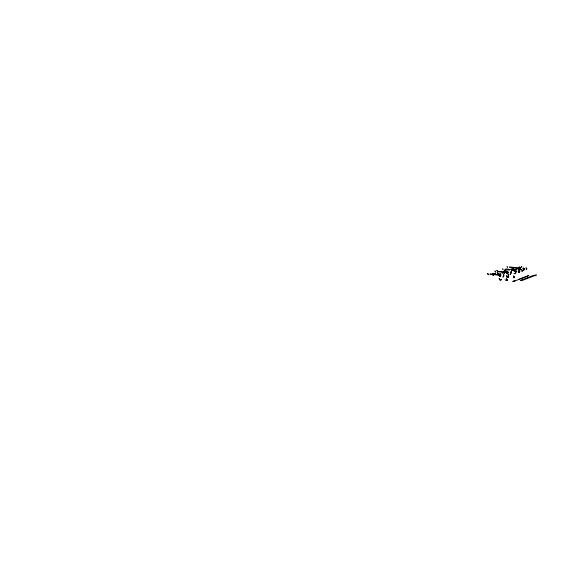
<?xml version="1.0" encoding="UTF-8"?>
<svg xmlns="http://www.w3.org/2000/svg" width="565" height="565" viewBox="0 0 565 565"><rect width="100%" height="100%" fill="white"/><g stroke="black" fill="none" stroke-linecap="round" stroke-linejoin="round"><path stroke-width="0.85" d="M500.654 275.268C499.453 274.364 500.597 276.44 500.371 274.816M507.808 272.514C506.558 273.396 508.451 271.666 507.37 273.015M519.249 271.066L519.249 270.896A0.791 0.523 -84.7 0 0 518.995 270.303L518.705 270.353M519.299 270.974L519.306 270.903A0.791 0.523 -84.7 0 0 518.945 270.296L518.967 270.268M523.706 268.771L523.755 268.841A0.791 0.523 -84.7 0 0 523.451 268.17L523.282 268.043M499.163 278.616L499.672 279.668M505.929 271.278L505.378 272.443L505.972 271.617L505.781 270.854A2.38 2.175 -61.9 0 0 505.633 270.6L504.079 270.395L504.552 270.261M513.119 268.714L512.448 269.788M507.229 280.085L507.229 279.986A2.38 1.208 43 0 0 507.229 279.788L507.215 279.682A0.982 0.501 43 0 0 506.77 278.962C505.626 277.959 506.572 279.096 507.116 279.788A4.569 2.324 43 0 1 507.137 280.191M514.425 277.422L513.804 277.726M519.122 267.69L519.073 267.683A0.791 0.403 30.1 0 0 518.734 267.937L518.762 267.881A0.791 0.403 30.1 0 1 519.101 267.626M507.85 272.704C507.222 273.389 506.861 271.391 507.907 272.528M505.562 270.932L505.442 271.334M520.005 268.467L519.433 268.566L520.033 268.255M514.411 270.268A0.791 0.403 30.1 0 0 515.033 270.727L515.005 270.783A0.791 0.403 30.1 0 1 514.376 270.317L514.355 270.275M510.901 272.542L510.393 272.436L511.021 272.528M504.093 271.631C502.843 271.355 504.856 271.73 504.425 272.563A3.658 1.709 -89.6 0 1 504.418 273.036L503.973 274.004M518.698 271.807L518.734 271.814A0.791 0.523 -84.7 0 0 519.207 271.306L519.292 271.136M526.806 268.968L526.75 269.131A0.791 0.749 -86.1 0 1 526.184 269.639L526.184 269.632M494.961 273.552A3.658 2.917 69.5 0 1 494.961 273.086L495.046 273.199A2.38 1.9 69.5 0 0 495.06 273.509L494.982 273.693M523.727 269.102L523.663 269.166A0.791 0.523 -84.7 0 1 523.289 269.696L523.02 269.667M522.335 271.186L522.293 271.257A0.791 0.749 -86.1 0 1 521.728 271.765L521.65 271.751M508.472 277.09L508.747 276.617M499.594 279.71L499.983 279.95A2.38 1.999 61.1 0 0 500.251 280.056L500.385 280.092A0.982 0.826 61.1 0 0 501.141 279.859L501.55 279.181M508.585 275.494L507.992 274.18L508.507 274.752A0.982 0.89 0.8 0 1 508.578 275.572L508.5 275.727A2.38 2.161 0.8 0 1 508.338 275.974L508.232 276.101M516.742 268.954L516.481 269.124M522.335 270.932L522.335 270.861A0.791 0.749 -86.1 0 0 521.891 270.247L521.749 270.006M526.298 267.958L525.895 267.902L526.347 268.114A0.791 0.749 -86.1 0 1 526.813 268.728L526.792 268.799M520.45 267.888L520.881 267.203M507.123 280.205L506.508 280.395M506.628 275.904L507.088 277.26A3.658 3.072 61.1 0 0 507.532 277.45M519.355 272.231L519.171 272.478A0.791 0.622 58.2 0 1 518.515 272.514L518.557 272.492A0.791 0.622 58.2 0 0 519.207 272.457L519.376 272.175A0.791 0.622 58.2 0 0 519.207 271.426L519.426 271.341A0.791 0.438 33.3 0 0 519.751 271.002L519.687 270.84M516.085 270.07L516.163 269.653M520.542 267.944L520.775 267.379M508.726 276.68L508.338 277.295A0.982 0.826 61.1 0 1 507.61 277.528L508.415 277.253M522.78 270.31L523.006 270.36A0.791 0.622 58.2 0 0 523.621 270.353L523.833 270.049A0.791 0.622 58.2 0 0 523.663 269.293L523.917 269.477M512.872 269.646L513.055 268.446A3.658 3.341 -61.9 0 0 512.886 268.057L511.276 267.831L511.954 267.598A0.982 0.897 -61.9 0 1 512.723 267.902L512.801 267.951M516.135 269.865L516.445 269.173M515.697 273.156L515.245 271.652L515.704 272.189A0.982 0.89 0.8 0 1 515.774 273.008L515.697 273.086A3.658 3.319 0.8 0 1 515.45 273.453M500.689 275.127C500.505 275.918 500.053 273.877 500.131 275.586M516.318 269.505L516.622 269.053M492.638 273.771L493.641 273.319L492.772 273.566M515.958 270.684L515.944 270.692A0.791 0.424 44.6 0 0 516.057 271.264L516.142 271.285M520.683 269.343L520.782 269.441A0.791 0.424 44.6 0 0 521.41 269.689L521.608 269.547M518.96 269.745L519.009 269.816A0.791 0.742 -68.4 0 0 519.673 270.091L519.835 270.006M516.954 269.145L516.996 269.095A0.791 0.53 -76.3 0 1 517.547 268.947L517.526 268.961M518.974 268.008L518.967 268.516M523.734 270.24L523.698 270.289A0.791 0.622 58.2 0 1 523.006 270.36M523.176 268.41L522.71 268.707M524.101 268.643L524.172 268.926A0.791 0.438 33.3 0 1 523.932 269.215L523.903 269.484M516.982 271.829L516.996 271.829A0.791 0.424 44.6 0 1 516.325 271.567L516.318 271.475M499.163 278.566L499.474 279.428M513.331 277.733L514.355 277.676A3.658 1.857 43 0 0 514.334 277.323L513.656 276.313C512.653 276.377 513.839 275.466 513.966 276.391A0.982 0.501 43 0 1 514.404 277.097L514.418 277.224A2.38 1.208 43 0 1 514.425 277.422M506.911 272.281L506.812 272.916M508.02 276.285L508.218 276.045A3.658 3.319 0.8 0 0 508.507 275.649M515.216 273.721L515.534 273.404A2.38 2.161 0.8 0 0 515.697 273.156M519.722 271.087L519.327 271.447M523.988 269.11L524.807 268.622M501.219 279.816L500.336 280.014A3.658 3.072 61.1 0 1 499.926 279.852L499.848 279.894M511.198 271.447C510.485 271.44 511.247 271.744 511.608 270.473A3.658 1.709 -89.6 0 0 511.622 269.999C511.085 268.474 510.809 268.778 511.48 270.148A2.38 1.109 -89.6 0 1 511.466 270.466L511.452 270.642A0.982 0.459 -89.6 0 1 511.184 271.348M514.99 270.734L514.701 270.84A0.791 0.742 -68.4 0 0 514.397 271.567L514.433 271.701M519.729 270.953L519.701 271.002A0.791 0.438 33.3 0 1 519.44 271.391L519.807 271.023M500.293 274.745L500.611 275.084M495.95 272.252L495.597 272.302M513.712 281.137L512.695 281.751L513.55 281.384M513.981 281.172L514.496 280.777M513.663 281.13L514.263 280.833M513.43 281.476L521.806 278.368A42.283 3.51 -26.9 0 0 525.478 277.012A4.795 0.396 -26.9 0 0 526.516 276.575L526.813 276.44A4.795 0.396 -26.9 0 0 528.755 275.508L518.96 279.202M502.144 272.994L502.617 273.029L502.172 273.178M515.216 273.651L513.952 273.517L514.934 273.771M514.143 280.925L515.061 280.664M527.569 277.74L529.306 276.998A42.283 9.584 -2.6 0 1 532.957 275.579M527.329 277.832L520.217 280.473L521.453 280.657M518.359 279.498L518.762 279.47M506.558 275.875L506.466 276.603L507.172 277.387A2.38 1.999 61.1 0 0 507.448 277.486L507.66 277.486M521.7 270.056L521.848 270.155M521.926 280.614C523.656 280.078 519.581 280.141 520.994 280.643M515.64 269.802A0.968 0.537 -83.6 0 0 514.885 269.738L514.623 269.809A0.791 0.403 30.1 0 0 514.277 270.056M507.405 276.377L506.77 276.059L507.737 276.341M521.424 280.741L536.489 275.007A4.795 1.088 -2.6 0 0 534.356 275.24L534.045 275.296A4.795 1.088 -2.6 0 0 533.459 275.43M518.818 271.814L518.84 271.814A0.791 0.523 -84.7 0 0 519.263 271.313M496.388 270.381L497.737 270.536M489.12 274.816L487.772 274.668M523.932 269.215L523.522 269.286M519.235 268.008L509.658 266.934L509.482 267.28L519.186 268.537M510.428 269.646C505.35 268.156 501.642 269.745 509.503 270.077M513.041 269.943L514.786 270.141M512.116 270.367L514.729 270.663M503.457 271.892L497.306 271.264L497.511 271.673L503.556 272.351M499.721 274.844L490.116 273.834L490.314 274.237L498.952 275.212M523.296 268.036L523.423 268.142A0.791 0.438 33.3 0 1 524.066 268.587L524.101 268.742M503.733 274.046L503.987 273.912A0.982 0.459 -89.6 0 0 504.255 273.213L504.27 273.029A2.38 1.109 -89.6 0 0 504.284 272.711L504.072 271.751M514.849 269.71L514.694 269.766A1.194 0.664 -83.6 0 1 515.831 269.908M498.281 273.637L498.634 273.615L498.21 273.594A1.102 0.876 69.5 0 1 497.539 272.768L497.574 272.648M519.2 271.433L519.221 271.447A0.791 0.622 58.2 0 1 519.341 272.196M505.654 280.41L505.011 279.611M519.327 267.591L519.355 267.605A0.968 0.537 -83.6 0 0 519.15 268.029M510.901 272.45L511.12 272.959A3.658 1.384 -56.6 0 1 510.993 273.375C510.993 274.435 509.1 275.007 510.301 274.195A0.982 0.374 -56.6 0 0 510.802 273.439L510.866 273.283A2.38 0.904 -56.6 0 0 510.951 273.029L510.993 272.528M505.604 270.515L505.527 270.466A0.982 0.897 -61.9 0 0 504.757 270.162M520.775 269.35L520.824 269.399A0.791 0.424 44.6 0 0 521.453 269.646M492.842 275.063L493.739 275.416L492.687 274.823M520.704 269.279L520.556 269.102A0.791 0.424 44.6 0 1 520.436 268.509L520.457 268.53A0.791 0.424 44.6 0 0 520.506 269.138M506.579 280.261L506.812 280.339A0.982 0.501 43 0 0 507.222 280.099M495.23 274.272L495.074 273.658A0.982 0.784 69.5 0 0 495.166 273.969M518.811 268.043L518.84 268.093A0.791 0.403 30.1 0 0 519.489 268.601L519.461 268.65A0.791 0.403 30.1 0 1 518.832 268.191L518.783 268.1M492.751 274.802L492.616 274.343M513.112 268.488L512.978 268.29A2.38 2.175 -61.9 0 0 512.829 268.036M505.852 270.981L505.915 271.052A3.658 3.341 -61.9 0 0 505.689 270.621M518.896 269.519L518.854 269.441A0.791 0.742 -68.4 0 1 518.91 269.025M514.75 271.447A1.194 0.664 -83.6 0 1 514.524 270.395M514.468 271.532A1.194 0.664 -83.6 0 1 514.305 269.632A1.194 0.664 -83.6 0 1 515.393 269.858M514.397 271.207A0.968 0.537 -83.6 0 1 514.39 269.78A0.968 0.537 -83.6 0 1 515.209 269.752M514.616 269.745A0.742 0.41 -83.6 0 1 515.026 269.78M514.411 270.896A0.742 0.41 -83.6 0 1 514.44 269.999M514.743 271.094A0.968 0.537 -83.6 0 1 514.651 270.402M500.865 274.873A1.179 0.664 -83.6 0 1 500.018 276.292A1.179 0.664 -83.6 0 1 499.658 274.576A1.179 0.664 -83.6 0 1 500.752 274.336M500.145 275.946A1.179 0.664 -83.6 0 1 499.213 275.868A1.179 0.664 -83.6 0 1 499.389 274.209A1.179 0.664 -83.6 0 1 500.322 274.286M500.435 274.83A1.179 0.664 -83.6 0 1 500.279 275.713M500.074 275.784A0.961 0.537 -83.6 0 1 499.347 275.777A0.961 0.537 -83.6 0 1 499.389 274.491A0.961 0.537 -83.6 0 1 500.117 274.272M500.082 275.473A0.735 0.41 -83.6 0 1 499.396 275.494A0.735 0.41 -83.6 0 1 499.735 274.364M500.738 274.922A0.961 0.537 -83.6 0 1 500.103 276.08A0.961 0.537 -83.6 0 1 499.707 274.837A0.961 0.537 -83.6 0 1 500.555 274.322M507.476 273.149A1.179 0.664 -83.6 0 1 506.53 273.502A1.179 0.664 -83.6 0 1 506.452 271.878A1.179 0.664 -83.6 0 1 507.398 271.518M507.271 273.22A0.961 0.537 -83.6 0 1 506.431 272.831A0.961 0.537 -83.6 0 1 507.066 271.56M507.102 273.163A0.735 0.41 -83.6 0 1 506.551 272.669A0.735 0.41 -83.6 0 1 507.038 271.779M497.723 271.758A1.102 0.876 69.5 0 1 498.118 271.532M498.266 273.573A1.102 0.876 69.5 0 1 497.588 272.747M523.628 269.314A0.791 0.622 58.2 0 1 523.797 270.063M521.453 266.97A0.791 0.53 -76.3 0 1 522.004 266.821L521.947 266.807A0.791 0.53 -76.3 0 0 521.403 266.955M519.037 267.958A1.194 0.664 -83.6 0 1 520.203 267.52M519.525 269.505A1.194 0.664 -83.6 0 1 519.207 269.321M519.595 269.152A1.194 0.664 -83.6 0 1 518.656 269.067A1.194 0.664 -83.6 0 1 518.825 267.393A1.194 0.664 -83.6 0 1 519.765 267.471M518.974 269.187A0.968 0.537 -83.6 0 1 518.755 267.859A0.968 0.537 -83.6 0 1 519.567 267.464M518.938 268.891A0.742 0.41 -83.6 0 1 518.974 267.725M519.461 267.464A0.968 0.537 -83.6 0 1 520.005 267.513M519.546 269.279A0.968 0.537 -83.6 0 1 519.412 269.237M487.722 273.566L488.16 273.983L487.722 273.566M494.919 270.995L495.357 271.412L494.919 270.995M502.638 268.933L503.034 269.265L502.638 268.933M507.095 266.8L507.49 267.139L507.095 266.8M503.705 275.091L503.196 275L503.924 275.529A3.658 1.384 -56.6 0 1 503.796 275.939C503.846 277.055 501.833 277.5 503.111 276.758A0.982 0.374 -56.6 0 0 503.613 276.002L503.669 275.854A2.38 0.904 -56.6 0 0 503.754 275.593L503.705 275.091M507.773 273.432A1.179 0.664 -83.6 0 0 507.681 271.44A1.179 0.664 -83.6 0 0 506.727 272.81A1.179 0.664 -83.6 0 0 507.773 273.432M507.702 273.262A0.961 0.537 -83.6 0 0 507.631 271.652A0.961 0.537 -83.6 0 0 506.854 272.761A0.961 0.537 -83.6 0 0 507.702 273.262"/></g></svg>
